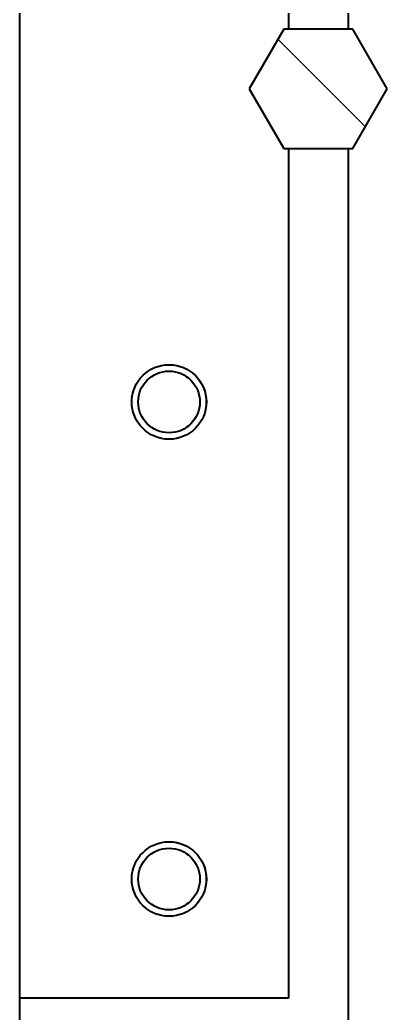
# Model space of a CAD drawing. Header units: millimetres. Extents: x 0 to 5945, y 0 to 4205.
# Drawn here: x 1941.7 to 1966.4, y 759.5 to 826.2 of the extents above; entities that cross this region are included whole.
import ezdxf

# ---------------------------------------------------------------- set-up
doc = ezdxf.new("R2010")
doc.units = ezdxf.units.MM
doc.header["$LTSCALE"] = 5
for name, color, linetype, lineweight in [('가시적인 것(ISO)', 3, 'Continuous', 40), ('가시적인 좁은 것(ISO)', 3, 'Continuous', 35), ('해치(ISO)', 7, 'Continuous', 18)]:
    doc.layers.add(name, color=color, linetype=linetype, lineweight=lineweight)

msp = doc.modelspace()

# ---------------------------------------------------------------- hatches: boundary and pattern name
at = {"layer": '해치(ISO)'}
h = msp.add_hatch(dxfattribs=at)
h.set_pattern_fill('ANSI31', color=256, scale=127, angle=90.00021, style=0)
h.set_pattern_definition([(135.0002, (0, 0), (-11.22528, -11.22536), [])])
h.paths.add_polyline_path([(1959.427, 817.541), (1964.046, 817.541), (1966.355, 821.541), (1964.046, 825.541), (1959.427, 825.541), (1957.118, 821.541)])

# ---------------------------------------------------------------- linework, layer by layer
at = {"layer": '가시적인 것(ISO)'}
for p, q in [((1963.737, 876.541), (1963.737, 825.541)), ((1959.74, 872.541), (1959.74, 825.541)), ((1941.737, 700.541), (1941.737, 844.541)), ((1959.427, 825.541), (1957.118, 821.541)), ((1964.046, 825.541), (1959.427, 825.541)), ((1966.355, 821.541), (1964.046, 825.541)), ((1957.118, 821.541), (1959.427, 817.541)), ((1964.046, 817.541), (1966.355, 821.541)), ((1959.427, 817.541), (1964.046, 817.541)), ((1959.74, 817.541), (1959.74, 760.541)), ((1963.737, 817.541), (1963.737, 756.541)), ((1959.74, 760.541), (1941.737, 760.541))]:
    msp.add_line(p, q, dxfattribs=at)
for centre, radius in [((1951.738, 800.541), 2.5), ((1951.737, 800.541), 2.067), ((1951.738, 768.541), 2.5), ((1951.737, 768.541), 2.067)]:
    msp.add_circle(centre, radius, dxfattribs=at)
at = {"layer": '가시적인 좁은 것(ISO)'}
for centre in [(1951.737, 800.541), (1951.737, 768.541)]:
    msp.add_arc(centre, 2.5, 350, 89.98753, dxfattribs=at)

doc.saveas('drawing.dxf')
